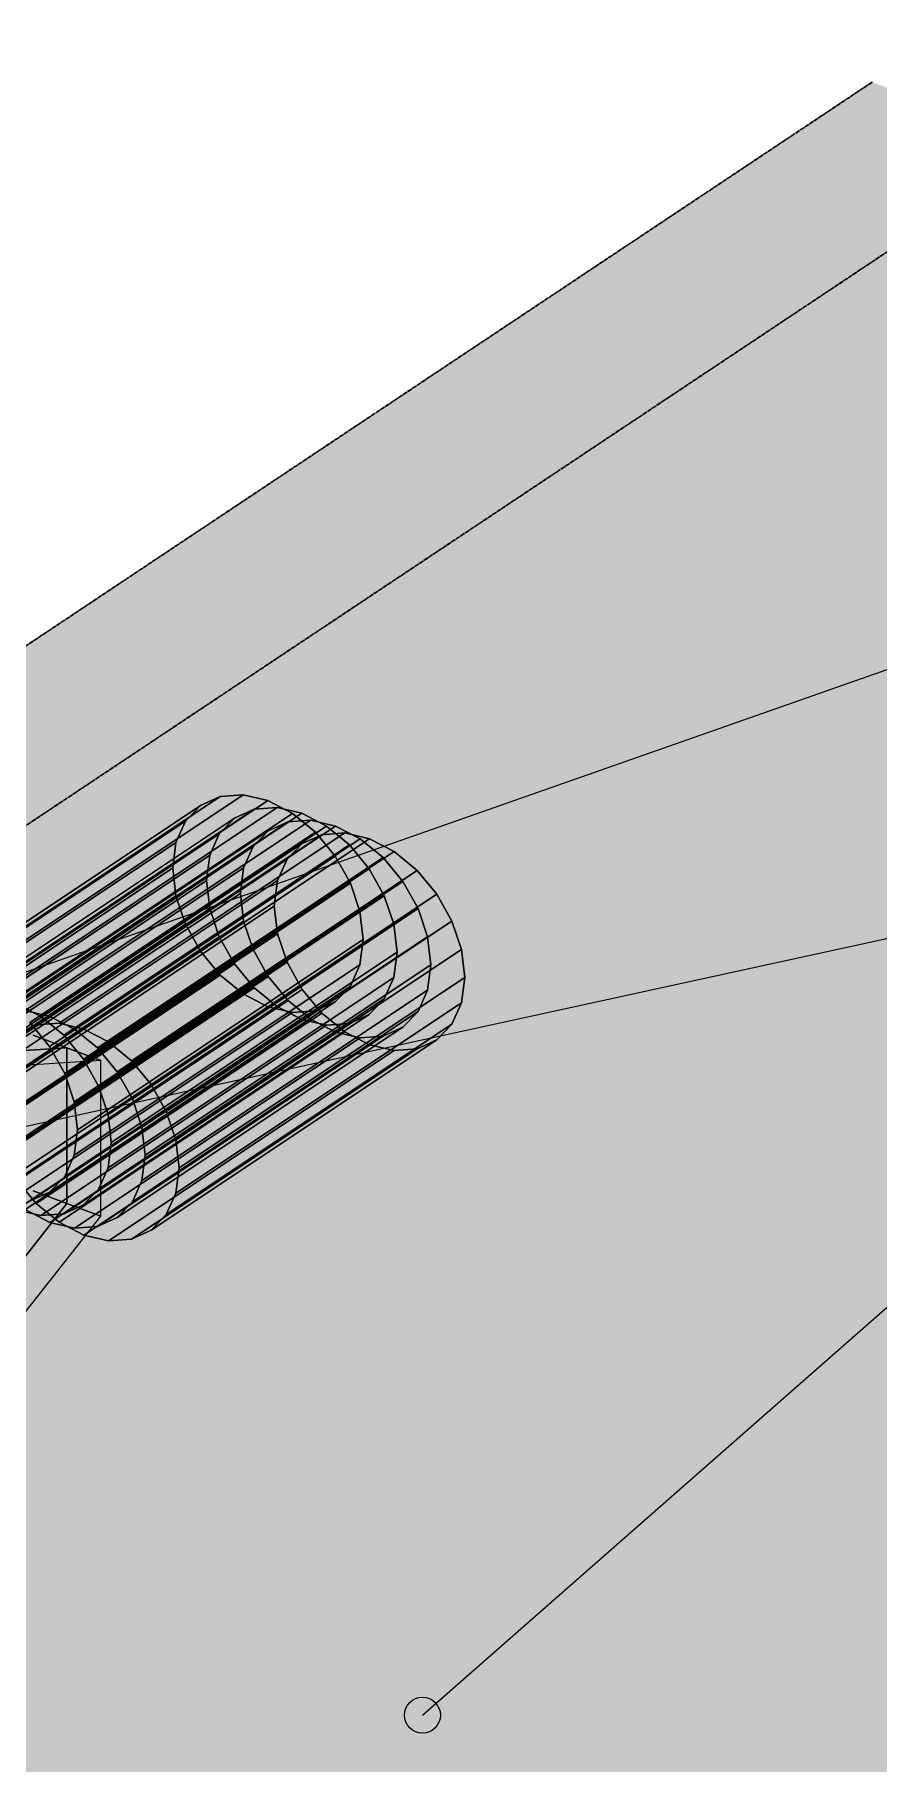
# Model space of a CAD drawing. Header units: millimetres. Extents: x 50 to 612415, y 2 to 4150.
# Drawn here: x 580003.4 to 580237.9, y 1100.8 to 1581.8 of the extents above; entities that cross this region are included whole.
import ezdxf

# ---------------------------------------------------------------- set-up
doc = ezdxf.new("R2010")
doc.units = ezdxf.units.MM
doc.linetypes.add('DASHED', pattern=[1.524, 1.27, -0.254])
for name, color, linetype, lineweight in [('DIM', 7, 'Continuous', 13), ('HATCH', 8, 'Continuous', 9), ('HIDDEN', 8, 'DASHED', 13), ('OUTLINE', 7, 'Continuous', 25)]:
    doc.layers.add(name, color=color, linetype=linetype, lineweight=lineweight)

msp = doc.modelspace()

# ---------------------------------------------------------------- hatches: boundary and pattern name
at = {"layer": 'HATCH', "true_color": 0xeef1ef}
for points in [[(580236.199, 1071.799), (579750.864, 748.243), (579750.864, 1244.975), (580236.199, 1568.531)], [(580236.199, 1568.531), (579750.864, 1244.975), (579986.178, 1156.732), (580471.512, 1480.289)], [(580259.73, 1062.975), (580259.73, 1534.234), (579774.395, 1210.677), (579774.395, 739.418)], [(580471.512, 1454.815), (579986.178, 1131.259), (579774.395, 1210.677), (580259.73, 1534.234)]]:
    msp.add_hatch(color=7, dxfattribs=at).paths.add_polyline_path(points)
at = {"layer": 'HATCH', "true_color": 0xd69946}
for points in [[(579965.899, 1309.988), (579970.106, 1314.346), (580049.524, 1367.291), (580045.317, 1362.934)], [(579975.312, 1306.458), (579979.519, 1310.816), (580058.937, 1363.761), (580054.73, 1359.404)], [(579984.724, 1302.929), (579988.931, 1307.286), (580068.349, 1360.232), (580064.142, 1355.874)], [(579994.137, 1299.399), (579998.344, 1303.756), (580077.762, 1356.702), (580073.555, 1352.344)], [(580011.751, 1264.136), (580007.544, 1259.778), (580086.963, 1312.724), (580091.17, 1317.081)], [(580021.164, 1260.606), (580016.957, 1256.249), (580096.375, 1309.194), (580100.582, 1313.552)], [(580030.576, 1257.076), (580026.369, 1252.719), (580105.788, 1305.664), (580109.995, 1310.022)], [(580039.989, 1253.547), (580035.782, 1249.189), (580115.2, 1302.135), (580119.407, 1306.492)], [(579937.091, 1286.499), (580012.356, 1299.89), (580012.356, 1256.585)], [(580012.356, 1256.585), (580012.356, 1299.89), (579937.091, 1286.499)], [(579937.091, 1286.499), (579977.698, 1297.685), (580012.356, 1299.89)], [(580012.356, 1299.89), (579977.698, 1297.685), (579937.091, 1286.499)], [(580021.769, 1253.056), (580021.769, 1296.36), (579946.503, 1282.969)], [(580021.769, 1296.36), (579987.111, 1294.156), (579946.503, 1282.969)], [(579937.091, 1286.499), (580012.356, 1256.585), (579959.631, 1272.318)], [(579959.631, 1272.318), (580012.356, 1256.585), (579937.091, 1286.499)], [(579969.044, 1268.788), (580021.769, 1253.056), (579946.503, 1282.969)], [(580012.356, 1256.585), (579964.475, 1270.183), (579959.631, 1272.318)], [(579959.631, 1272.318), (579964.475, 1270.183), (580012.356, 1256.585)], [(580012.356, 1256.585), (579968.191, 1265.67), (579964.475, 1270.183)], [(579964.475, 1270.183), (579968.191, 1265.67), (580012.356, 1256.585)], [(580012.356, 1256.585), (579970.527, 1259.087), (579968.191, 1265.67)], [(579968.191, 1265.67), (579970.527, 1259.087), (580012.356, 1256.585)], [(579969.044, 1268.788), (579973.887, 1266.653), (580021.769, 1253.056)], [(579973.887, 1266.653), (579977.603, 1262.14), (580021.769, 1253.056)], [(579977.603, 1262.14), (579979.939, 1255.557), (580021.769, 1253.056)], [(580012.356, 1256.585), (579977.698, 1212.579), (579970.527, 1259.087)], [(579970.527, 1259.087), (579977.698, 1212.579), (580012.356, 1256.585)], [(579979.939, 1255.557), (579987.111, 1209.049), (580021.769, 1253.056)]]:
    msp.add_hatch(color=33, dxfattribs=at).paths.add_polyline_path(points)
at = {"layer": 'HATCH', "true_color": 0xdc9d46}
for points in [[(579970.106, 1314.346), (579975.589, 1316.844), (580055.007, 1369.789), (580049.524, 1367.291)], [(579979.519, 1310.816), (579985.001, 1313.314), (580064.42, 1366.26), (580058.937, 1363.761)], [(579988.931, 1307.286), (579994.414, 1309.784), (580073.832, 1362.73), (580068.349, 1360.232)], [(579998.344, 1303.756), (580003.826, 1306.255), (580083.245, 1359.2), (580077.762, 1356.702)], [(580007.544, 1259.778), (580002.061, 1257.28), (580081.48, 1310.226), (580086.963, 1312.724)], [(580016.957, 1256.249), (580011.474, 1253.75), (580090.892, 1306.696), (580096.375, 1309.194)], [(580026.369, 1252.719), (580020.887, 1250.221), (580100.305, 1303.166), (580105.788, 1305.664)], [(580035.782, 1249.189), (580030.299, 1246.691), (580109.718, 1299.636), (580115.2, 1302.135)]]:
    msp.add_hatch(color=33, dxfattribs=at).paths.add_polyline_path(points)
at = {"layer": 'HATCH', "true_color": 0xe1a146}
for points in [[(579975.589, 1316.844), (579981.973, 1317.312), (580061.392, 1370.258), (580055.007, 1369.789)], [(579985.001, 1313.314), (579991.386, 1313.783), (580070.804, 1366.728), (580064.42, 1366.26)], [(579994.414, 1309.784), (580000.799, 1310.253), (580080.217, 1363.199), (580073.832, 1362.73)], [(580003.826, 1306.255), (580010.211, 1306.723), (580089.629, 1359.669), (580083.245, 1359.2)], [(580002.061, 1257.28), (579995.677, 1256.811), (580075.095, 1309.757), (580081.48, 1310.226)], [(580011.474, 1253.75), (580005.089, 1253.282), (580084.508, 1306.227), (580090.892, 1306.696)], [(580020.887, 1250.221), (580014.502, 1249.752), (580093.92, 1302.698), (580100.305, 1303.166)], [(580030.299, 1246.691), (580023.914, 1246.222), (580103.333, 1299.168), (580109.718, 1299.636)]]:
    msp.add_hatch(color=33, dxfattribs=at).paths.add_polyline_path(points)
at = {"layer": 'HATCH', "true_color": 0xe5a446}
for points in [[(579981.973, 1317.312), (579988.825, 1315.72), (580068.243, 1368.665), (580061.392, 1370.258)], [(579991.386, 1313.783), (579998.238, 1312.19), (580077.656, 1365.135), (580070.804, 1366.728)], [(580000.799, 1310.253), (580007.65, 1308.66), (580087.069, 1361.606), (580080.217, 1363.199)], [(580010.211, 1306.723), (580017.063, 1305.13), (580096.481, 1358.076), (580089.629, 1359.669)], [(579995.677, 1256.811), (579988.825, 1258.404), (580068.243, 1311.35), (580075.095, 1309.757)], [(580005.089, 1253.282), (579998.238, 1254.875), (580077.656, 1307.82), (580084.508, 1306.227)], [(580014.502, 1249.752), (580007.65, 1251.345), (580087.069, 1304.29), (580093.92, 1302.698)], [(580023.914, 1246.222), (580017.063, 1247.815), (580096.481, 1300.761), (580103.333, 1299.168)]]:
    msp.add_hatch(color=33, dxfattribs=at).paths.add_polyline_path(points)
at = {"layer": 'HATCH', "true_color": 0xe7a546}
for points in [[(579988.825, 1315.72), (579995.677, 1312.174), (580075.095, 1365.119), (580068.243, 1368.665)], [(579998.238, 1312.19), (580005.089, 1308.644), (580084.508, 1361.59), (580077.656, 1365.135)], [(580007.65, 1308.66), (580014.502, 1305.114), (580093.92, 1358.06), (580087.069, 1361.606)], [(580017.063, 1305.13), (580023.914, 1301.585), (580103.333, 1354.53), (580096.481, 1358.076)], [(579988.825, 1258.404), (579981.973, 1261.95), (580061.392, 1314.896), (580068.243, 1311.35)], [(579998.238, 1254.875), (579991.386, 1258.42), (580070.804, 1311.366), (580077.656, 1307.82)], [(580007.65, 1251.345), (580000.799, 1254.891), (580080.217, 1307.836), (580087.069, 1304.29)], [(580017.063, 1247.815), (580010.211, 1251.361), (580089.629, 1304.307), (580096.481, 1300.761)]]:
    msp.add_hatch(color=33, dxfattribs=at).paths.add_polyline_path(points)
at = {"layer": 'HATCH', "true_color": 0xd99b46}
for points in [[(580081.48, 1310.226), (580045.317, 1362.934), (580049.524, 1367.291)], [(580081.48, 1310.226), (580049.524, 1367.291), (580055.007, 1369.789)], [(580081.48, 1310.226), (580055.007, 1369.789), (580061.392, 1370.258)], [(580090.892, 1306.696), (580058.937, 1363.761), (580064.42, 1366.26)], [(580081.48, 1310.226), (580061.392, 1370.258), (580068.243, 1368.665)], [(580090.892, 1306.696), (580064.42, 1366.26), (580070.804, 1366.728)], [(580081.48, 1310.226), (580068.243, 1368.665), (580075.095, 1365.119)], [(580090.892, 1306.696), (580070.804, 1366.728), (580077.656, 1365.135)], [(580081.48, 1310.226), (580042.673, 1357.014), (580045.317, 1362.934)], [(580090.892, 1306.696), (580054.73, 1359.404), (580058.937, 1363.761)], [(580100.305, 1303.166), (580068.349, 1360.232), (580073.832, 1362.73)], [(580100.305, 1303.166), (580073.832, 1362.73), (580080.217, 1363.199)], [(580081.48, 1310.226), (580075.095, 1365.119), (580081.48, 1359.862)], [(580090.892, 1306.696), (580077.656, 1365.135), (580084.508, 1361.59)], [(580100.305, 1303.166), (580080.217, 1363.199), (580087.069, 1361.606)], [(580090.892, 1306.696), (580084.508, 1361.59), (580090.892, 1356.332)], [(580100.305, 1303.166), (580087.069, 1361.606), (580093.92, 1358.06)], [(580081.48, 1310.226), (580041.771, 1349.935), (580042.673, 1357.014)], [(580090.892, 1306.696), (580052.085, 1353.484), (580054.73, 1359.404)], [(580100.305, 1303.166), (580064.142, 1355.874), (580068.349, 1360.232)], [(580109.718, 1299.636), (580073.555, 1352.344), (580077.762, 1356.702)], [(580109.718, 1299.636), (580077.762, 1356.702), (580083.245, 1359.2)], [(580081.48, 1310.226), (580081.48, 1359.862), (580086.963, 1353.252)], [(580109.718, 1299.636), (580083.245, 1359.2), (580089.629, 1359.669)], [(580109.718, 1299.636), (580089.629, 1359.669), (580096.481, 1358.076)], [(580090.892, 1306.696), (580090.892, 1356.332), (580096.375, 1349.722)], [(580100.305, 1303.166), (580093.92, 1358.06), (580100.305, 1352.803)], [(580109.718, 1299.636), (580096.481, 1358.076), (580103.333, 1354.53)], [(580090.892, 1306.696), (580051.183, 1346.405), (580052.085, 1353.484)], [(580100.305, 1303.166), (580061.498, 1349.954), (580064.142, 1355.874)], [(580109.718, 1299.636), (580070.91, 1346.425), (580073.555, 1352.344)], [(580081.48, 1310.226), (580086.963, 1353.252), (580091.17, 1345.739)], [(580100.305, 1303.166), (580100.305, 1352.803), (580105.788, 1346.192)], [(580109.718, 1299.636), (580103.333, 1354.53), (580109.718, 1349.273)], [(579963.254, 1289.234), (579962.352, 1296.989), (580041.771, 1349.935), (580042.673, 1342.179)], [(580081.48, 1310.226), (580042.673, 1342.179), (580041.771, 1349.935)], [(580100.305, 1303.166), (580060.596, 1342.875), (580061.498, 1349.954)], [(580090.892, 1306.696), (580096.375, 1349.722), (580100.582, 1342.209)], [(580109.718, 1299.636), (580109.718, 1349.273), (580115.2, 1342.663)], [(579972.667, 1285.704), (579971.765, 1293.459), (580051.183, 1346.405), (580052.085, 1338.65)], [(579982.079, 1282.174), (579981.177, 1289.93), (580060.596, 1342.875), (580061.498, 1335.12)], [(580081.48, 1310.226), (580045.317, 1334.276), (580042.673, 1342.179)], [(580090.892, 1306.696), (580052.085, 1338.65), (580051.183, 1346.405)], [(580100.305, 1303.166), (580061.498, 1335.12), (580060.596, 1342.875)], [(580109.718, 1299.636), (580070.008, 1339.346), (580070.91, 1346.425)], [(580081.48, 1310.226), (580091.17, 1345.739), (580093.814, 1337.836)], [(580090.892, 1306.696), (580100.582, 1342.209), (580103.227, 1334.306)], [(580100.305, 1303.166), (580105.788, 1346.192), (580109.995, 1338.68)], [(580109.718, 1299.636), (580115.2, 1342.663), (580119.407, 1335.15)], [(579991.492, 1278.645), (579990.59, 1286.4), (580070.008, 1339.346), (580070.91, 1331.59)], [(580014.396, 1284.89), (580015.298, 1277.135), (580094.716, 1330.08), (580093.814, 1337.836)], [(580090.892, 1306.696), (580054.73, 1330.746), (580052.085, 1338.65)], [(580109.718, 1299.636), (580070.91, 1331.59), (580070.008, 1339.346)], [(580081.48, 1310.226), (580093.814, 1337.836), (580094.716, 1330.08)], [(580100.305, 1303.166), (580109.995, 1338.68), (580112.639, 1330.776)], [(580023.808, 1281.36), (580024.71, 1273.605), (580104.129, 1326.55), (580103.227, 1334.306)], [(580081.48, 1310.226), (580049.524, 1326.763), (580045.317, 1334.276)], [(580100.305, 1303.166), (580064.142, 1327.217), (580061.498, 1335.12)], [(580090.892, 1306.696), (580103.227, 1334.306), (580104.129, 1326.55)], [(580109.718, 1299.636), (580119.407, 1335.15), (580122.052, 1327.246)], [(580033.221, 1277.831), (580034.123, 1270.075), (580113.541, 1323.021), (580112.639, 1330.776)], [(580090.892, 1306.696), (580058.937, 1323.233), (580054.73, 1330.746)], [(580109.718, 1299.636), (580073.555, 1323.687), (580070.91, 1331.59)], [(580081.48, 1310.226), (580094.716, 1330.08), (580093.814, 1323.001)], [(580100.305, 1303.166), (580112.639, 1330.776), (580113.541, 1323.021)], [(580042.633, 1274.301), (580043.536, 1266.545), (580122.954, 1319.491), (580122.052, 1327.246)], [(580081.48, 1310.226), (580055.007, 1320.153), (580049.524, 1326.763)], [(580090.892, 1306.696), (580064.42, 1316.623), (580058.937, 1323.233)], [(580100.305, 1303.166), (580068.349, 1319.704), (580064.142, 1327.217)], [(580109.718, 1299.636), (580077.762, 1316.174), (580073.555, 1323.687)], [(580081.48, 1310.226), (580093.814, 1323.001), (580091.17, 1317.081)], [(580090.892, 1306.696), (580104.129, 1326.55), (580103.227, 1319.472)], [(580100.305, 1303.166), (580113.541, 1323.021), (580112.639, 1315.942)], [(580109.718, 1299.636), (580122.052, 1327.246), (580122.954, 1319.491)], [(580081.48, 1310.226), (580061.392, 1314.896), (580055.007, 1320.153)], [(580100.305, 1303.166), (580073.832, 1313.093), (580068.349, 1319.704)], [(580090.892, 1306.696), (580103.227, 1319.472), (580100.582, 1313.552)], [(580109.718, 1299.636), (580122.954, 1319.491), (580122.052, 1312.412)], [(579985.001, 1313.314), (579979.519, 1310.816), (580011.474, 1253.75)], [(579991.386, 1313.783), (579985.001, 1313.314), (580011.474, 1253.75)], [(579998.238, 1312.19), (579991.386, 1313.783), (580011.474, 1253.75)], [(580081.48, 1310.226), (580068.243, 1311.35), (580061.392, 1314.896)], [(580090.892, 1306.696), (580070.804, 1311.366), (580064.42, 1316.623)], [(580100.305, 1303.166), (580080.217, 1307.836), (580073.832, 1313.093)], [(580109.718, 1299.636), (580083.245, 1309.564), (580077.762, 1316.174)], [(580081.48, 1310.226), (580091.17, 1317.081), (580086.963, 1312.724)], [(580090.892, 1306.696), (580100.582, 1313.552), (580096.375, 1309.194)], [(580100.305, 1303.166), (580112.639, 1315.942), (580109.995, 1310.022)], [(579979.519, 1310.816), (579975.312, 1306.458), (580011.474, 1253.75)], [(579994.414, 1309.784), (579988.931, 1307.286), (580020.887, 1250.221)], [(580000.799, 1310.253), (579994.414, 1309.784), (580020.887, 1250.221)], [(580005.089, 1308.644), (579998.238, 1312.19), (580011.474, 1253.75)], [(580007.65, 1308.66), (580000.799, 1310.253), (580020.887, 1250.221)], [(580011.474, 1303.387), (580005.089, 1308.644), (580011.474, 1253.75)], [(580014.502, 1305.114), (580007.65, 1308.66), (580020.887, 1250.221)], [(580081.48, 1310.226), (580075.095, 1309.757), (580068.243, 1311.35)], [(580090.892, 1306.696), (580077.656, 1307.82), (580070.804, 1311.366)], [(580109.718, 1299.636), (580089.629, 1304.307), (580083.245, 1309.564)], [(580100.305, 1303.166), (580109.995, 1310.022), (580105.788, 1305.664)], [(580109.718, 1299.636), (580122.052, 1312.412), (580119.407, 1306.492)], [(579975.312, 1306.458), (579972.667, 1300.538), (580011.474, 1253.75)], [(579988.931, 1307.286), (579984.724, 1302.929), (580020.887, 1250.221)], [(579998.344, 1303.756), (579994.137, 1299.399), (580030.299, 1246.691)], [(580003.826, 1306.255), (579998.344, 1303.756), (580030.299, 1246.691)], [(580007.544, 1300.306), (580002.061, 1306.917), (580002.061, 1257.28)], [(580012.356, 1256.585), (580012.356, 1299.89), (580002.944, 1303.42), (580002.944, 1260.115)], [(580010.211, 1306.723), (580003.826, 1306.255), (580030.299, 1246.691)], [(580017.063, 1305.13), (580010.211, 1306.723), (580030.299, 1246.691)], [(580016.957, 1296.777), (580011.474, 1303.387), (580011.474, 1253.75)], [(580020.887, 1299.857), (580014.502, 1305.114), (580020.887, 1250.221)], [(580023.914, 1301.585), (580017.063, 1305.13), (580030.299, 1246.691)], [(580090.892, 1306.696), (580084.508, 1306.227), (580077.656, 1307.82)], [(580100.305, 1303.166), (580087.069, 1304.29), (580080.217, 1307.836)], [(580100.305, 1303.166), (580093.92, 1302.698), (580087.069, 1304.29)], [(580109.718, 1299.636), (580096.481, 1300.761), (580089.629, 1304.307)], [(580109.718, 1299.636), (580119.407, 1306.492), (580115.2, 1302.135)], [(579972.667, 1300.538), (579971.765, 1293.459), (580011.474, 1253.75)], [(579984.724, 1302.929), (579982.079, 1297.009), (580020.887, 1250.221)], [(579994.137, 1299.399), (579991.492, 1293.479), (580030.299, 1246.691)], [(580011.751, 1292.793), (580007.544, 1300.306), (580002.061, 1257.28)], [(580021.769, 1253.056), (580021.769, 1296.36), (580012.356, 1299.89), (580012.356, 1256.585)], [(580026.369, 1293.247), (580020.887, 1299.857), (580020.887, 1250.221)], [(580030.299, 1296.327), (580023.914, 1301.585), (580030.299, 1246.691)], [(580109.718, 1299.636), (580103.333, 1299.168), (580096.481, 1300.761)], [(579982.079, 1297.009), (579981.177, 1289.93), (580020.887, 1250.221)], [(580021.164, 1289.264), (580016.957, 1296.777), (580011.474, 1253.75)], [(580035.782, 1289.717), (580030.299, 1296.327), (580030.299, 1246.691)], [(579971.765, 1293.459), (579972.667, 1285.704), (580011.474, 1253.75)], [(579981.177, 1289.93), (579982.079, 1282.174), (580020.887, 1250.221)], [(579991.492, 1293.479), (579990.59, 1286.4), (580030.299, 1246.691)], [(580014.396, 1284.89), (580011.751, 1292.793), (580002.061, 1257.28)], [(580023.808, 1281.36), (580021.164, 1289.264), (580011.474, 1253.75)], [(580030.576, 1285.734), (580026.369, 1293.247), (580020.887, 1250.221)], [(580039.989, 1282.204), (580035.782, 1289.717), (580030.299, 1246.691)], [(579972.667, 1285.704), (579975.312, 1277.801), (580011.474, 1253.75)], [(579990.59, 1286.4), (579991.492, 1278.645), (580030.299, 1246.691)], [(580015.298, 1277.135), (580014.396, 1284.89), (580002.061, 1257.28)], [(580033.221, 1277.831), (580030.576, 1285.734), (580020.887, 1250.221)], [(579982.079, 1282.174), (579984.724, 1274.271), (580020.887, 1250.221)], [(580024.71, 1273.605), (580023.808, 1281.36), (580011.474, 1253.75)], [(580042.633, 1274.301), (580039.989, 1282.204), (580030.299, 1246.691)], [(579975.312, 1277.801), (579979.519, 1270.288), (580011.474, 1253.75)], [(579991.492, 1278.645), (579994.137, 1270.741), (580030.299, 1246.691)], [(580014.396, 1270.056), (580015.298, 1277.135), (580002.061, 1257.28)], [(580034.123, 1270.075), (580033.221, 1277.831), (580020.887, 1250.221)], [(579979.519, 1270.288), (579985.001, 1263.678), (580011.474, 1253.75)], [(579984.724, 1274.271), (579988.931, 1266.758), (580020.887, 1250.221)], [(579994.137, 1270.741), (579998.344, 1263.228), (580030.299, 1246.691)], [(580011.751, 1264.136), (580014.396, 1270.056), (580002.061, 1257.28)], [(580023.808, 1266.526), (580024.71, 1273.605), (580011.474, 1253.75)], [(580033.221, 1262.996), (580034.123, 1270.075), (580020.887, 1250.221)], [(580043.536, 1266.545), (580042.633, 1274.301), (580030.299, 1246.691)], [(579988.931, 1266.758), (579994.414, 1260.148), (580020.887, 1250.221)], [(580021.164, 1260.606), (580023.808, 1266.526), (580011.474, 1253.75)], [(580042.633, 1259.467), (580043.536, 1266.545), (580030.299, 1246.691)], [(579985.001, 1263.678), (579991.386, 1258.42), (580011.474, 1253.75)], [(579994.414, 1260.148), (580000.799, 1254.891), (580020.887, 1250.221)], [(579998.344, 1263.228), (580003.826, 1256.618), (580030.299, 1246.691)], [(580007.544, 1259.778), (580011.751, 1264.136), (580002.061, 1257.28)], [(580016.957, 1256.249), (580021.164, 1260.606), (580011.474, 1253.75)], [(580030.576, 1257.076), (580033.221, 1262.996), (580020.887, 1250.221)], [(579991.386, 1258.42), (579998.238, 1254.875), (580011.474, 1253.75)], [(580003.826, 1256.618), (580010.211, 1251.361), (580030.299, 1246.691)], [(580026.369, 1252.719), (580030.576, 1257.076), (580020.887, 1250.221)], [(580039.989, 1253.547), (580042.633, 1259.467), (580030.299, 1246.691)], [(579998.238, 1254.875), (580005.089, 1253.282), (580011.474, 1253.75)], [(580000.799, 1254.891), (580007.65, 1251.345), (580020.887, 1250.221)], [(580007.65, 1251.345), (580014.502, 1249.752), (580020.887, 1250.221)], [(580010.211, 1251.361), (580017.063, 1247.815), (580030.299, 1246.691)], [(580035.782, 1249.189), (580039.989, 1253.547), (580030.299, 1246.691)], [(580017.063, 1247.815), (580023.914, 1246.222), (580030.299, 1246.691)]]:
    msp.add_hatch(color=33, dxfattribs=at).paths.add_polyline_path(points)
at = {"layer": 'HATCH', "true_color": 0xcf9446}
for points in [[(579963.254, 1304.068), (579965.899, 1309.988), (580045.317, 1362.934), (580042.673, 1357.014)], [(579972.667, 1300.538), (579975.312, 1306.458), (580054.73, 1359.404), (580052.085, 1353.484)], [(579982.079, 1297.009), (579984.724, 1302.929), (580064.142, 1355.874), (580061.498, 1349.954)], [(579991.492, 1293.479), (579994.137, 1299.399), (580073.555, 1352.344), (580070.91, 1346.425)], [(580014.396, 1270.056), (580011.751, 1264.136), (580091.17, 1317.081), (580093.814, 1323.001)], [(580023.808, 1266.526), (580021.164, 1260.606), (580100.582, 1313.552), (580103.227, 1319.472)], [(580033.221, 1262.996), (580030.576, 1257.076), (580109.995, 1310.022), (580112.639, 1315.942)], [(580042.633, 1259.467), (580039.989, 1253.547), (580119.407, 1306.492), (580122.052, 1312.412)]]:
    msp.add_hatch(color=33, dxfattribs=at).paths.add_polyline_path(points)
at = {"layer": 'HATCH', "true_color": 0xe8a646}
for points in [[(579995.677, 1312.174), (580002.061, 1306.917), (580081.48, 1359.862), (580075.095, 1365.119)], [(580005.089, 1308.644), (580011.474, 1303.387), (580090.892, 1356.332), (580084.508, 1361.59)], [(580014.502, 1305.114), (580020.887, 1299.857), (580100.305, 1352.803), (580093.92, 1358.06)], [(580023.914, 1301.585), (580030.299, 1296.327), (580109.718, 1349.273), (580103.333, 1354.53)], [(579981.973, 1261.95), (579975.589, 1267.207), (580055.007, 1320.153), (580061.392, 1314.896)], [(579991.386, 1258.42), (579985.001, 1263.678), (580064.42, 1316.623), (580070.804, 1311.366)], [(580000.799, 1254.891), (579994.414, 1260.148), (580073.832, 1313.093), (580080.217, 1307.836)], [(580010.211, 1251.361), (580003.826, 1256.618), (580083.245, 1309.564), (580089.629, 1304.307)]]:
    msp.add_hatch(color=43, dxfattribs=at).paths.add_polyline_path(points)
at = {"layer": 'HATCH', "true_color": 0xd39646}
for points in [[(579962.352, 1296.989), (579963.254, 1304.068), (580042.673, 1357.014), (580041.771, 1349.935)], [(579971.765, 1293.459), (579972.667, 1300.538), (580052.085, 1353.484), (580051.183, 1346.405)], [(579981.177, 1289.93), (579982.079, 1297.009), (580061.498, 1349.954), (580060.596, 1342.875)], [(579990.59, 1286.4), (579991.492, 1293.479), (580070.91, 1346.425), (580070.008, 1339.346)], [(580015.298, 1277.135), (580014.396, 1270.056), (580093.814, 1323.001), (580094.716, 1330.08)], [(580024.71, 1273.605), (580023.808, 1266.526), (580103.227, 1319.472), (580104.129, 1326.55)], [(580034.123, 1270.075), (580033.221, 1262.996), (580112.639, 1315.942), (580113.541, 1323.021)], [(580043.536, 1266.545), (580042.633, 1259.467), (580122.052, 1312.412), (580122.954, 1319.491)]]:
    msp.add_hatch(color=33, dxfattribs=at).paths.add_polyline_path(points)
at = {"layer": 'HATCH', "true_color": 0xe6a546}
for points in [[(580002.061, 1306.917), (580007.544, 1300.306), (580086.963, 1353.252), (580081.48, 1359.862)], [(580011.474, 1303.387), (580016.957, 1296.777), (580096.375, 1349.722), (580090.892, 1356.332)], [(580020.887, 1299.857), (580026.369, 1293.247), (580105.788, 1346.192), (580100.305, 1352.803)], [(580030.299, 1296.327), (580035.782, 1289.717), (580115.2, 1342.663), (580109.718, 1349.273)], [(579975.589, 1267.207), (579970.106, 1273.818), (580049.524, 1326.763), (580055.007, 1320.153)], [(579985.001, 1263.678), (579979.519, 1270.288), (580058.937, 1323.233), (580064.42, 1316.623)], [(579994.414, 1260.148), (579988.931, 1266.758), (580068.349, 1319.704), (580073.832, 1313.093)], [(580003.826, 1256.618), (579998.344, 1263.228), (580077.762, 1316.174), (580083.245, 1309.564)]]:
    msp.add_hatch(color=33, dxfattribs=at).paths.add_polyline_path(points)
at = {"layer": 'HATCH', "true_color": 0xe3a246}
for points in [[(580007.544, 1300.306), (580011.751, 1292.793), (580091.17, 1345.739), (580086.963, 1353.252)], [(580016.957, 1296.777), (580021.164, 1289.264), (580100.582, 1342.209), (580096.375, 1349.722)], [(580026.369, 1293.247), (580030.576, 1285.734), (580109.995, 1338.68), (580105.788, 1346.192)], [(580035.782, 1289.717), (580039.989, 1282.204), (580119.407, 1335.15), (580115.2, 1342.663)], [(579970.106, 1273.818), (579965.899, 1281.33), (580045.317, 1334.276), (580049.524, 1326.763)], [(579979.519, 1270.288), (579975.312, 1277.801), (580054.73, 1330.746), (580058.937, 1323.233)], [(579988.931, 1266.758), (579984.724, 1274.271), (580064.142, 1327.217), (580068.349, 1319.704)], [(579998.344, 1263.228), (579994.137, 1270.741), (580073.555, 1323.687), (580077.762, 1316.174)]]:
    msp.add_hatch(color=33, dxfattribs=at).paths.add_polyline_path(points)
at = {"layer": 'HATCH', "true_color": 0xdf9f46}
for points in [[(579965.899, 1281.33), (579963.254, 1289.234), (580042.673, 1342.179), (580045.317, 1334.276)], [(580011.751, 1292.793), (580014.396, 1284.89), (580093.814, 1337.836), (580091.17, 1345.739)], [(580021.164, 1289.264), (580023.808, 1281.36), (580103.227, 1334.306), (580100.582, 1342.209)], [(579975.312, 1277.801), (579972.667, 1285.704), (580052.085, 1338.65), (580054.73, 1330.746)], [(580030.576, 1285.734), (580033.221, 1277.831), (580112.639, 1330.776), (580109.995, 1338.68)], [(579984.724, 1274.271), (579982.079, 1282.174), (580061.498, 1335.12), (580064.142, 1327.217)], [(580039.989, 1282.204), (580042.633, 1274.301), (580122.052, 1327.246), (580119.407, 1335.15)], [(579994.137, 1270.741), (579991.492, 1278.645), (580070.91, 1331.59), (580073.555, 1323.687)]]:
    msp.add_hatch(color=33, dxfattribs=at).paths.add_polyline_path(points)
at = {"layer": 'HATCH', "true_color": 0xe0a046}
for points in [[(580012.356, 1299.89), (579977.698, 1297.685), (579968.286, 1301.215), (580002.944, 1303.42)], [(580021.769, 1296.36), (579987.111, 1294.156), (579977.698, 1297.685), (580012.356, 1299.89)]]:
    msp.add_hatch(color=33, dxfattribs=at).paths.add_polyline_path(points)
at = {"layer": 'HATCH', "true_color": 0xe9a646}
for points in [[(579977.698, 1212.579), (580012.356, 1256.585), (580002.944, 1260.115), (579968.286, 1216.109)], [(579987.111, 1209.049), (580021.769, 1253.056), (580012.356, 1256.585), (579977.698, 1212.579)]]:
    msp.add_hatch(color=43, dxfattribs=at).paths.add_polyline_path(points)

# ---------------------------------------------------------------- linework, layer by layer
at = {"layer": 'DIM'}
for points in [[(580111.188, 1114.266), (580880, 1790), (580930, 1790)], [(579855.579, 1269.928), (580880, 1630), (580930, 1630)], [(579984.781, 1274.561), (580880, 1470), (580930, 1470)]]:
    msp.add_lwpolyline(points, dxfattribs=at)
msp.add_circle((580111.188, 1114.266), 5, dxfattribs=at)
at = {"layer": 'HIDDEN', "color": 253, "true_color": 0xaab5af}
for p, q in [((579750.864, 1244.975), (580236.199, 1568.531)), ((580236.199, 1568.531), (579750.864, 1244.975)), ((580259.73, 1534.234), (579774.395, 1210.677)), ((579774.395, 1210.677), (580259.73, 1534.234))]:
    msp.add_line(p, q, dxfattribs=at)
at = {"layer": 'OUTLINE', "color": 139, "true_color": 0x42544a}
for p, q in [((579970.106, 1314.346), (580049.524, 1367.291)), ((580049.524, 1367.291), (579970.106, 1314.346)), ((579975.589, 1316.844), (580055.007, 1369.789)), ((580055.007, 1369.789), (579975.589, 1316.844)), ((579981.973, 1317.312), (580061.392, 1370.258)), ((580061.392, 1370.258), (579981.973, 1317.312)), ((579985.001, 1313.314), (580064.42, 1366.26)), ((580064.42, 1366.26), (579985.001, 1313.314)), ((579988.825, 1315.72), (580068.243, 1368.665)), ((580068.243, 1368.665), (579988.825, 1315.72)), ((579991.386, 1313.783), (580070.804, 1366.728)), ((580070.804, 1366.728), (579991.386, 1313.783)), ((580045.317, 1362.934), (580049.524, 1367.291)), ((580049.524, 1367.291), (580045.317, 1362.934)), ((580049.524, 1367.291), (580055.007, 1369.789)), ((580055.007, 1369.789), (580049.524, 1367.291)), ((580055.007, 1369.789), (580061.392, 1370.258)), ((580061.392, 1370.258), (580055.007, 1369.789)), ((580058.937, 1363.761), (580064.42, 1366.26)), ((580064.42, 1366.26), (580058.937, 1363.761)), ((580061.392, 1370.258), (580068.243, 1368.665)), ((580068.243, 1368.665), (580061.392, 1370.258)), ((580064.42, 1366.26), (580070.804, 1366.728)), ((580070.804, 1366.728), (580064.42, 1366.26)), ((580068.243, 1368.665), (580075.095, 1365.119)), ((580075.095, 1365.119), (580068.243, 1368.665)), ((580070.804, 1366.728), (580077.656, 1365.135)), ((580077.656, 1365.135), (580070.804, 1366.728)), ((579965.899, 1309.988), (580045.317, 1362.934)), ((580045.317, 1362.934), (579965.899, 1309.988)), ((579979.519, 1310.816), (580058.937, 1363.761)), ((580058.937, 1363.761), (579979.519, 1310.816)), ((579994.414, 1309.784), (580073.832, 1362.73)), ((580073.832, 1362.73), (579994.414, 1309.784)), ((579995.677, 1312.174), (580075.095, 1365.119)), ((580075.095, 1365.119), (579995.677, 1312.174)), ((579998.238, 1312.19), (580077.656, 1365.135)), ((580077.656, 1365.135), (579998.238, 1312.19)), ((580000.799, 1310.253), (580080.217, 1363.199)), ((580080.217, 1363.199), (580000.799, 1310.253)), ((580005.089, 1308.644), (580084.508, 1361.59)), ((580084.508, 1361.59), (580005.089, 1308.644)), ((580007.65, 1308.66), (580087.069, 1361.606)), ((580087.069, 1361.606), (580007.65, 1308.66)), ((580042.673, 1357.014), (580045.317, 1362.934)), ((580045.317, 1362.934), (580042.673, 1357.014)), ((580054.73, 1359.404), (580058.937, 1363.761)), ((580058.937, 1363.761), (580054.73, 1359.404)), ((580068.349, 1360.232), (580073.832, 1362.73)), ((580073.832, 1362.73), (580068.349, 1360.232)), ((580073.832, 1362.73), (580080.217, 1363.199)), ((580080.217, 1363.199), (580073.832, 1362.73)), ((580075.095, 1365.119), (580081.48, 1359.862)), ((580081.48, 1359.862), (580075.095, 1365.119)), ((580077.656, 1365.135), (580084.508, 1361.59)), ((580084.508, 1361.59), (580077.656, 1365.135)), ((580080.217, 1363.199), (580087.069, 1361.606)), ((580087.069, 1361.606), (580080.217, 1363.199)), ((580084.508, 1361.59), (580090.892, 1356.332)), ((580090.892, 1356.332), (580084.508, 1361.59)), ((580087.069, 1361.606), (580093.92, 1358.06)), ((580093.92, 1358.06), (580087.069, 1361.606)), ((579963.254, 1304.068), (580042.673, 1357.014)), ((580042.673, 1357.014), (579963.254, 1304.068)), ((579975.312, 1306.458), (580054.73, 1359.404)), ((580054.73, 1359.404), (579975.312, 1306.458)), ((579988.931, 1307.286), (580068.349, 1360.232)), ((580068.349, 1360.232), (579988.931, 1307.286)), ((579998.344, 1303.756), (580077.762, 1356.702)), ((580077.762, 1356.702), (579998.344, 1303.756)), ((580002.061, 1306.917), (580081.48, 1359.862)), ((580081.48, 1359.862), (580002.061, 1306.917)), ((580003.826, 1306.255), (580083.245, 1359.2)), ((580083.245, 1359.2), (580003.826, 1306.255)), ((580010.211, 1306.723), (580089.629, 1359.669)), ((580089.629, 1359.669), (580010.211, 1306.723)), ((580011.474, 1303.387), (580090.892, 1356.332)), ((580090.892, 1356.332), (580011.474, 1303.387)), ((580014.502, 1305.114), (580093.92, 1358.06)), ((580093.92, 1358.06), (580014.502, 1305.114)), ((580017.063, 1305.13), (580096.481, 1358.076)), ((580096.481, 1358.076), (580017.063, 1305.13)), ((580041.771, 1349.935), (580042.673, 1357.014)), ((580042.673, 1357.014), (580041.771, 1349.935)), ((580052.085, 1353.484), (580054.73, 1359.404)), ((580054.73, 1359.404), (580052.085, 1353.484)), ((580064.142, 1355.874), (580068.349, 1360.232)), ((580068.349, 1360.232), (580064.142, 1355.874)), ((580073.555, 1352.344), (580077.762, 1356.702)), ((580077.762, 1356.702), (580073.555, 1352.344)), ((580077.762, 1356.702), (580083.245, 1359.2)), ((580083.245, 1359.2), (580077.762, 1356.702)), ((580081.48, 1359.862), (580086.963, 1353.252)), ((580086.963, 1353.252), (580081.48, 1359.862)), ((580083.245, 1359.2), (580089.629, 1359.669)), ((580089.629, 1359.669), (580083.245, 1359.2)), ((580089.629, 1359.669), (580096.481, 1358.076)), ((580096.481, 1358.076), (580089.629, 1359.669)), ((580090.892, 1356.332), (580096.375, 1349.722)), ((580096.375, 1349.722), (580090.892, 1356.332)), ((580093.92, 1358.06), (580100.305, 1352.803)), ((580100.305, 1352.803), (580093.92, 1358.06)), ((580096.481, 1358.076), (580103.333, 1354.53)), ((580103.333, 1354.53), (580096.481, 1358.076)), ((579972.667, 1300.538), (580052.085, 1353.484)), ((580052.085, 1353.484), (579972.667, 1300.538)), ((579984.724, 1302.929), (580064.142, 1355.874)), ((580064.142, 1355.874), (579984.724, 1302.929)), ((579994.137, 1299.399), (580073.555, 1352.344)), ((580073.555, 1352.344), (579994.137, 1299.399)), ((580007.544, 1300.306), (580086.963, 1353.252)), ((580086.963, 1353.252), (580007.544, 1300.306)), ((580020.887, 1299.857), (580100.305, 1352.803)), ((580100.305, 1352.803), (580020.887, 1299.857)), ((580023.914, 1301.585), (580103.333, 1354.53)), ((580103.333, 1354.53), (580023.914, 1301.585)), ((580051.183, 1346.405), (580052.085, 1353.484)), ((580052.085, 1353.484), (580051.183, 1346.405)), ((580061.498, 1349.954), (580064.142, 1355.874)), ((580064.142, 1355.874), (580061.498, 1349.954)), ((580070.91, 1346.425), (580073.555, 1352.344)), ((580073.555, 1352.344), (580070.91, 1346.425)), ((580086.963, 1353.252), (580091.17, 1345.739)), ((580091.17, 1345.739), (580086.963, 1353.252)), ((580100.305, 1352.803), (580105.788, 1346.192)), ((580105.788, 1346.192), (580100.305, 1352.803)), ((580103.333, 1354.53), (580109.718, 1349.273)), ((580109.718, 1349.273), (580103.333, 1354.53)), ((579962.352, 1296.989), (580041.771, 1349.935)), ((580041.771, 1349.935), (579962.352, 1296.989)), ((579982.079, 1297.009), (580061.498, 1349.954)), ((580061.498, 1349.954), (579982.079, 1297.009)), ((580016.957, 1296.777), (580096.375, 1349.722)), ((580096.375, 1349.722), (580016.957, 1296.777)), ((580030.299, 1296.327), (580109.718, 1349.273)), ((580109.718, 1349.273), (580030.299, 1296.327)), ((580042.673, 1342.179), (580041.771, 1349.935)), ((580041.771, 1349.935), (580042.673, 1342.179)), ((580060.596, 1342.875), (580061.498, 1349.954)), ((580061.498, 1349.954), (580060.596, 1342.875)), ((580096.375, 1349.722), (580100.582, 1342.209)), ((580100.582, 1342.209), (580096.375, 1349.722)), ((580109.718, 1349.273), (580115.2, 1342.663)), ((580115.2, 1342.663), (580109.718, 1349.273)), ((579963.254, 1289.234), (580042.673, 1342.179)), ((580042.673, 1342.179), (579963.254, 1289.234)), ((579971.765, 1293.459), (580051.183, 1346.405)), ((580051.183, 1346.405), (579971.765, 1293.459)), ((579981.177, 1289.93), (580060.596, 1342.875)), ((580060.596, 1342.875), (579981.177, 1289.93)), ((579991.492, 1293.479), (580070.91, 1346.425)), ((580070.91, 1346.425), (579991.492, 1293.479)), ((580091.17, 1345.739), (580011.751, 1292.793)), ((580011.751, 1292.793), (580091.17, 1345.739)), ((580100.582, 1342.209), (580021.164, 1289.264)), ((580021.164, 1289.264), (580100.582, 1342.209)), ((580026.369, 1293.247), (580105.788, 1346.192)), ((580105.788, 1346.192), (580026.369, 1293.247)), ((580035.782, 1289.717), (580115.2, 1342.663)), ((580115.2, 1342.663), (580035.782, 1289.717)), ((580045.317, 1334.276), (580042.673, 1342.179)), ((580042.673, 1342.179), (580045.317, 1334.276)), ((580052.085, 1338.65), (580051.183, 1346.405)), ((580051.183, 1346.405), (580052.085, 1338.65)), ((580061.498, 1335.12), (580060.596, 1342.875)), ((580060.596, 1342.875), (580061.498, 1335.12)), ((580070.008, 1339.346), (580070.91, 1346.425)), ((580070.91, 1346.425), (580070.008, 1339.346)), ((580091.17, 1345.739), (580093.814, 1337.836)), ((580093.814, 1337.836), (580091.17, 1345.739)), ((580100.582, 1342.209), (580103.227, 1334.306)), ((580103.227, 1334.306), (580100.582, 1342.209)), ((580105.788, 1346.192), (580109.995, 1338.68)), ((580109.995, 1338.68), (580105.788, 1346.192)), ((580115.2, 1342.663), (580119.407, 1335.15)), ((580119.407, 1335.15), (580115.2, 1342.663)), ((579972.667, 1285.704), (580052.085, 1338.65)), ((580052.085, 1338.65), (579972.667, 1285.704)), ((579990.59, 1286.4), (580070.008, 1339.346)), ((580070.008, 1339.346), (579990.59, 1286.4)), ((580093.814, 1337.836), (580014.396, 1284.89)), ((580014.396, 1284.89), (580093.814, 1337.836)), ((580109.995, 1338.68), (580030.576, 1285.734)), ((580030.576, 1285.734), (580109.995, 1338.68)), ((580054.73, 1330.746), (580052.085, 1338.65)), ((580052.085, 1338.65), (580054.73, 1330.746)), ((580070.91, 1331.59), (580070.008, 1339.346)), ((580070.008, 1339.346), (580070.91, 1331.59)), ((580093.814, 1337.836), (580094.716, 1330.08)), ((580094.716, 1330.08), (580093.814, 1337.836)), ((580109.995, 1338.68), (580112.639, 1330.776)), ((580112.639, 1330.776), (580109.995, 1338.68)), ((579965.899, 1281.33), (580045.317, 1334.276)), ((580045.317, 1334.276), (579965.899, 1281.33)), ((579982.079, 1282.174), (580061.498, 1335.12)), ((580061.498, 1335.12), (579982.079, 1282.174)), ((580103.227, 1334.306), (580023.808, 1281.36)), ((580023.808, 1281.36), (580103.227, 1334.306)), ((580119.407, 1335.15), (580039.989, 1282.204)), ((580039.989, 1282.204), (580119.407, 1335.15)), ((580049.524, 1326.763), (580045.317, 1334.276)), ((580045.317, 1334.276), (580049.524, 1326.763)), ((580064.142, 1327.217), (580061.498, 1335.12)), ((580061.498, 1335.12), (580064.142, 1327.217)), ((580103.227, 1334.306), (580104.129, 1326.55)), ((580104.129, 1326.55), (580103.227, 1334.306)), ((580119.407, 1335.15), (580122.052, 1327.246)), ((580122.052, 1327.246), (580119.407, 1335.15)), ((579975.312, 1277.801), (580054.73, 1330.746)), ((580054.73, 1330.746), (579975.312, 1277.801)), ((579991.492, 1278.645), (580070.91, 1331.59)), ((580070.91, 1331.59), (579991.492, 1278.645)), ((580094.716, 1330.08), (580015.298, 1277.135)), ((580015.298, 1277.135), (580094.716, 1330.08)), ((580112.639, 1330.776), (580033.221, 1277.831)), ((580033.221, 1277.831), (580112.639, 1330.776)), ((580058.937, 1323.233), (580054.73, 1330.746)), ((580054.73, 1330.746), (580058.937, 1323.233)), ((580073.555, 1323.687), (580070.91, 1331.59)), ((580070.91, 1331.59), (580073.555, 1323.687)), ((580094.716, 1330.08), (580093.814, 1323.001)), ((580093.814, 1323.001), (580094.716, 1330.08)), ((580112.639, 1330.776), (580113.541, 1323.021)), ((580113.541, 1323.021), (580112.639, 1330.776)), ((580049.524, 1326.763), (579970.106, 1273.818)), ((579970.106, 1273.818), (580049.524, 1326.763)), ((580058.937, 1323.233), (579979.519, 1270.288)), ((579979.519, 1270.288), (580058.937, 1323.233)), ((579984.724, 1274.271), (580064.142, 1327.217)), ((580064.142, 1327.217), (579984.724, 1274.271)), ((579994.137, 1270.741), (580073.555, 1323.687)), ((580073.555, 1323.687), (579994.137, 1270.741)), ((580093.814, 1323.001), (580014.396, 1270.056)), ((580014.396, 1270.056), (580093.814, 1323.001)), ((580104.129, 1326.55), (580024.71, 1273.605)), ((580024.71, 1273.605), (580104.129, 1326.55)), ((580113.541, 1323.021), (580034.123, 1270.075)), ((580034.123, 1270.075), (580113.541, 1323.021)), ((580122.052, 1327.246), (580042.633, 1274.301)), ((580042.633, 1274.301), (580122.052, 1327.246)), ((580055.007, 1320.153), (580049.524, 1326.763)), ((580049.524, 1326.763), (580055.007, 1320.153)), ((580064.42, 1316.623), (580058.937, 1323.233)), ((580058.937, 1323.233), (580064.42, 1316.623)), ((580068.349, 1319.704), (580064.142, 1327.217)), ((580064.142, 1327.217), (580068.349, 1319.704)), ((580077.762, 1316.174), (580073.555, 1323.687)), ((580073.555, 1323.687), (580077.762, 1316.174)), ((580093.814, 1323.001), (580091.17, 1317.081)), ((580091.17, 1317.081), (580093.814, 1323.001)), ((580104.129, 1326.55), (580103.227, 1319.472)), ((580103.227, 1319.472), (580104.129, 1326.55)), ((580113.541, 1323.021), (580112.639, 1315.942)), ((580112.639, 1315.942), (580113.541, 1323.021)), ((580122.052, 1327.246), (580122.954, 1319.491)), ((580122.954, 1319.491), (580122.052, 1327.246)), ((580055.007, 1320.153), (579975.589, 1267.207)), ((579975.589, 1267.207), (580055.007, 1320.153)), ((580068.349, 1319.704), (579988.931, 1266.758)), ((579988.931, 1266.758), (580068.349, 1319.704)), ((580103.227, 1319.472), (580023.808, 1266.526)), ((580023.808, 1266.526), (580103.227, 1319.472)), ((580122.954, 1319.491), (580043.536, 1266.545)), ((580043.536, 1266.545), (580122.954, 1319.491)), ((580061.392, 1314.896), (580055.007, 1320.153)), ((580055.007, 1320.153), (580061.392, 1314.896)), ((580073.832, 1313.093), (580068.349, 1319.704)), ((580068.349, 1319.704), (580073.832, 1313.093)), ((580103.227, 1319.472), (580100.582, 1313.552)), ((580100.582, 1313.552), (580103.227, 1319.472)), ((580122.954, 1319.491), (580122.052, 1312.412)), ((580122.052, 1312.412), (580122.954, 1319.491)), ((580061.392, 1314.896), (579981.973, 1261.95)), ((579981.973, 1261.95), (580061.392, 1314.896)), ((580064.42, 1316.623), (579985.001, 1263.678)), ((579985.001, 1263.678), (580064.42, 1316.623)), ((580073.832, 1313.093), (579994.414, 1260.148)), ((579994.414, 1260.148), (580073.832, 1313.093)), ((580077.762, 1316.174), (579998.344, 1263.228)), ((579998.344, 1263.228), (580077.762, 1316.174)), ((580091.17, 1317.081), (580011.751, 1264.136)), ((580011.751, 1264.136), (580091.17, 1317.081)), ((580100.582, 1313.552), (580021.164, 1260.606)), ((580021.164, 1260.606), (580100.582, 1313.552)), ((580112.639, 1315.942), (580033.221, 1262.996)), ((580033.221, 1262.996), (580112.639, 1315.942)), ((580068.243, 1311.35), (580061.392, 1314.896)), ((580061.392, 1314.896), (580068.243, 1311.35)), ((580070.804, 1311.366), (580064.42, 1316.623)), ((580064.42, 1316.623), (580070.804, 1311.366)), ((580080.217, 1307.836), (580073.832, 1313.093)), ((580073.832, 1313.093), (580080.217, 1307.836)), ((580083.245, 1309.564), (580077.762, 1316.174)), ((580077.762, 1316.174), (580083.245, 1309.564)), ((580091.17, 1317.081), (580086.963, 1312.724)), ((580086.963, 1312.724), (580091.17, 1317.081)), ((580100.582, 1313.552), (580096.375, 1309.194)), ((580096.375, 1309.194), (580100.582, 1313.552)), ((580112.639, 1315.942), (580109.995, 1310.022)), ((580109.995, 1310.022), (580112.639, 1315.942)), ((580068.243, 1311.35), (579988.825, 1258.404)), ((579988.825, 1258.404), (580068.243, 1311.35)), ((580070.804, 1311.366), (579991.386, 1258.42)), ((579991.386, 1258.42), (580070.804, 1311.366)), ((580075.095, 1309.757), (579995.677, 1256.811)), ((579995.677, 1256.811), (580075.095, 1309.757)), ((579998.238, 1312.19), (580005.089, 1308.644)), ((580005.089, 1308.644), (579998.238, 1312.19)), ((580000.799, 1310.253), (580007.65, 1308.66)), ((580007.65, 1308.66), (580000.799, 1310.253)), ((580081.48, 1310.226), (580002.061, 1257.28)), ((580002.061, 1257.28), (580081.48, 1310.226)), ((580083.245, 1309.564), (580003.826, 1256.618)), ((580003.826, 1256.618), (580083.245, 1309.564)), ((580005.089, 1308.644), (580011.474, 1303.387)), ((580011.474, 1303.387), (580005.089, 1308.644)), ((580086.963, 1312.724), (580007.544, 1259.778)), ((580007.544, 1259.778), (580086.963, 1312.724)), ((580007.65, 1308.66), (580014.502, 1305.114)), ((580014.502, 1305.114), (580007.65, 1308.66)), ((580096.375, 1309.194), (580016.957, 1256.249)), ((580016.957, 1256.249), (580096.375, 1309.194)), ((580109.995, 1310.022), (580030.576, 1257.076)), ((580030.576, 1257.076), (580109.995, 1310.022)), ((580122.052, 1312.412), (580042.633, 1259.467)), ((580042.633, 1259.467), (580122.052, 1312.412)), ((580075.095, 1309.757), (580068.243, 1311.35)), ((580068.243, 1311.35), (580075.095, 1309.757)), ((580077.656, 1307.82), (580070.804, 1311.366)), ((580070.804, 1311.366), (580077.656, 1307.82)), ((580081.48, 1310.226), (580075.095, 1309.757)), ((580075.095, 1309.757), (580081.48, 1310.226)), ((580086.963, 1312.724), (580081.48, 1310.226)), ((580081.48, 1310.226), (580086.963, 1312.724)), ((580089.629, 1304.307), (580083.245, 1309.564)), ((580083.245, 1309.564), (580089.629, 1304.307)), ((580096.375, 1309.194), (580090.892, 1306.696)), ((580090.892, 1306.696), (580096.375, 1309.194)), ((580109.995, 1310.022), (580105.788, 1305.664)), ((580105.788, 1305.664), (580109.995, 1310.022)), ((580122.052, 1312.412), (580119.407, 1306.492)), ((580119.407, 1306.492), (580122.052, 1312.412)), ((580077.656, 1307.82), (579998.238, 1254.875)), ((579998.238, 1254.875), (580077.656, 1307.82)), ((579998.344, 1303.756), (580003.826, 1306.255)), ((580003.826, 1306.255), (579998.344, 1303.756)), ((580080.217, 1307.836), (580000.799, 1254.891)), ((580000.799, 1254.891), (580080.217, 1307.836)), ((580002.061, 1306.917), (580007.544, 1300.306)), ((580007.544, 1300.306), (580002.061, 1306.917)), ((580012.356, 1299.89), (580002.944, 1303.42)), ((580002.944, 1303.42), (580012.356, 1299.89)), ((580003.826, 1306.255), (580010.211, 1306.723)), ((580010.211, 1306.723), (580003.826, 1306.255)), ((580084.508, 1306.227), (580005.089, 1253.282)), ((580005.089, 1253.282), (580084.508, 1306.227)), ((580087.069, 1304.29), (580007.65, 1251.345)), ((580007.65, 1251.345), (580087.069, 1304.29)), ((580010.211, 1306.723), (580017.063, 1305.13)), ((580017.063, 1305.13), (580010.211, 1306.723)), ((580089.629, 1304.307), (580010.211, 1251.361)), ((580010.211, 1251.361), (580089.629, 1304.307)), ((580090.892, 1306.696), (580011.474, 1253.75)), ((580011.474, 1253.75), (580090.892, 1306.696)), ((580011.474, 1303.387), (580016.957, 1296.777)), ((580016.957, 1296.777), (580011.474, 1303.387)), ((580014.502, 1305.114), (580020.887, 1299.857)), ((580020.887, 1299.857), (580014.502, 1305.114)), ((580017.063, 1305.13), (580023.914, 1301.585)), ((580023.914, 1301.585), (580017.063, 1305.13)), ((580105.788, 1305.664), (580026.369, 1252.719)), ((580026.369, 1252.719), (580105.788, 1305.664)), ((580119.407, 1306.492), (580039.989, 1253.547)), ((580039.989, 1253.547), (580119.407, 1306.492)), ((580084.508, 1306.227), (580077.656, 1307.82)), ((580077.656, 1307.82), (580084.508, 1306.227)), ((580087.069, 1304.29), (580080.217, 1307.836)), ((580080.217, 1307.836), (580087.069, 1304.29)), ((580090.892, 1306.696), (580084.508, 1306.227)), ((580084.508, 1306.227), (580090.892, 1306.696)), ((580093.92, 1302.698), (580087.069, 1304.29)), ((580087.069, 1304.29), (580093.92, 1302.698)), ((580096.481, 1300.761), (580089.629, 1304.307)), ((580089.629, 1304.307), (580096.481, 1300.761)), ((580105.788, 1305.664), (580100.305, 1303.166)), ((580100.305, 1303.166), (580105.788, 1305.664)), ((580119.407, 1306.492), (580115.2, 1302.135)), ((580115.2, 1302.135), (580119.407, 1306.492)), ((580012.356, 1299.89), (579977.698, 1297.685)), ((579977.698, 1297.685), (580012.356, 1299.89)), ((579977.698, 1297.685), (580012.356, 1299.89)), ((580012.356, 1299.89), (579977.698, 1297.685)), ((580007.544, 1300.306), (580011.751, 1292.793)), ((580011.751, 1292.793), (580007.544, 1300.306)), ((580012.356, 1256.585), (580012.356, 1299.89)), ((580021.769, 1296.36), (580012.356, 1299.89)), ((580012.356, 1299.89), (580012.356, 1256.585)), ((580012.356, 1299.89), (580012.356, 1256.585)), ((580012.356, 1256.585), (580012.356, 1299.89)), ((580012.356, 1299.89), (580021.769, 1296.36)), ((580093.92, 1302.698), (580014.502, 1249.752)), ((580014.502, 1249.752), (580093.92, 1302.698)), ((580096.481, 1300.761), (580017.063, 1247.815)), ((580017.063, 1247.815), (580096.481, 1300.761)), ((580100.305, 1303.166), (580020.887, 1250.221)), ((580020.887, 1250.221), (580100.305, 1303.166)), ((580020.887, 1299.857), (580026.369, 1293.247)), ((580026.369, 1293.247), (580020.887, 1299.857)), ((580023.914, 1301.585), (580030.299, 1296.327)), ((580030.299, 1296.327), (580023.914, 1301.585)), ((580103.333, 1299.168), (580023.914, 1246.222)), ((580023.914, 1246.222), (580103.333, 1299.168)), ((580109.718, 1299.636), (580030.299, 1246.691)), ((580030.299, 1246.691), (580109.718, 1299.636)), ((580115.2, 1302.135), (580035.782, 1249.189)), ((580035.782, 1249.189), (580115.2, 1302.135)), ((580100.305, 1303.166), (580093.92, 1302.698)), ((580093.92, 1302.698), (580100.305, 1303.166)), ((580103.333, 1299.168), (580096.481, 1300.761)), ((580096.481, 1300.761), (580103.333, 1299.168)), ((580109.718, 1299.636), (580103.333, 1299.168)), ((580103.333, 1299.168), (580109.718, 1299.636)), ((580115.2, 1302.135), (580109.718, 1299.636)), ((580109.718, 1299.636), (580115.2, 1302.135)), ((580021.769, 1296.36), (579987.111, 1294.156)), ((580021.769, 1296.36), (579987.111, 1294.156)), ((580016.957, 1296.777), (580021.164, 1289.264)), ((580021.164, 1289.264), (580016.957, 1296.777)), ((580021.769, 1253.056), (580021.769, 1296.36)), ((580021.769, 1253.056), (580021.769, 1296.36)), ((580030.299, 1296.327), (580035.782, 1289.717)), ((580035.782, 1289.717), (580030.299, 1296.327)), ((580011.751, 1292.793), (580014.396, 1284.89)), ((580014.396, 1284.89), (580011.751, 1292.793)), ((580021.164, 1289.264), (580023.808, 1281.36)), ((580023.808, 1281.36), (580021.164, 1289.264)), ((580026.369, 1293.247), (580030.576, 1285.734)), ((580030.576, 1285.734), (580026.369, 1293.247)), ((580035.782, 1289.717), (580039.989, 1282.204)), ((580039.989, 1282.204), (580035.782, 1289.717)), ((580014.396, 1284.89), (580015.298, 1277.135)), ((580015.298, 1277.135), (580014.396, 1284.89)), ((580030.576, 1285.734), (580033.221, 1277.831)), ((580033.221, 1277.831), (580030.576, 1285.734)), ((580023.808, 1281.36), (580024.71, 1273.605)), ((580024.71, 1273.605), (580023.808, 1281.36)), ((580039.989, 1282.204), (580042.633, 1274.301)), ((580042.633, 1274.301), (580039.989, 1282.204)), ((580015.298, 1277.135), (580014.396, 1270.056)), ((580014.396, 1270.056), (580015.298, 1277.135)), ((580033.221, 1277.831), (580034.123, 1270.075)), ((580034.123, 1270.075), (580033.221, 1277.831)), ((580014.396, 1270.056), (580011.751, 1264.136)), ((580011.751, 1264.136), (580014.396, 1270.056)), ((580024.71, 1273.605), (580023.808, 1266.526)), ((580023.808, 1266.526), (580024.71, 1273.605)), ((580034.123, 1270.075), (580033.221, 1262.996)), ((580033.221, 1262.996), (580034.123, 1270.075)), ((580042.633, 1274.301), (580043.536, 1266.545)), ((580043.536, 1266.545), (580042.633, 1274.301)), ((580023.808, 1266.526), (580021.164, 1260.606)), ((580021.164, 1260.606), (580023.808, 1266.526)), ((580043.536, 1266.545), (580042.633, 1259.467)), ((580042.633, 1259.467), (580043.536, 1266.545)), ((580003.826, 1256.618), (579998.344, 1263.228)), ((579998.344, 1263.228), (580003.826, 1256.618)), ((580002.944, 1260.115), (580012.356, 1256.585)), ((580012.356, 1256.585), (580002.944, 1260.115)), ((580011.751, 1264.136), (580007.544, 1259.778)), ((580007.544, 1259.778), (580011.751, 1264.136)), ((580021.164, 1260.606), (580016.957, 1256.249)), ((580016.957, 1256.249), (580021.164, 1260.606)), ((580033.221, 1262.996), (580030.576, 1257.076)), ((580030.576, 1257.076), (580033.221, 1262.996)), ((579977.698, 1212.579), (580012.356, 1256.585)), ((580012.356, 1256.585), (579977.698, 1212.579)), ((580012.356, 1256.585), (579977.698, 1212.579)), ((579977.698, 1212.579), (580012.356, 1256.585)), ((580007.544, 1259.778), (580002.061, 1257.28)), ((580002.061, 1257.28), (580007.544, 1259.778)), ((580010.211, 1251.361), (580003.826, 1256.618)), ((580003.826, 1256.618), (580010.211, 1251.361)), ((580016.957, 1256.249), (580011.474, 1253.75)), ((580011.474, 1253.75), (580016.957, 1256.249)), ((580012.356, 1256.585), (580021.769, 1253.056)), ((580021.769, 1253.056), (580012.356, 1256.585)), ((580030.576, 1257.076), (580026.369, 1252.719)), ((580026.369, 1252.719), (580030.576, 1257.076)), ((580042.633, 1259.467), (580039.989, 1253.547)), ((580039.989, 1253.547), (580042.633, 1259.467)), ((579987.111, 1209.049), (580021.769, 1253.056)), ((579987.111, 1209.049), (580021.769, 1253.056)), ((580005.089, 1253.282), (579998.238, 1254.875)), ((579998.238, 1254.875), (580005.089, 1253.282)), ((580007.65, 1251.345), (580000.799, 1254.891)), ((580000.799, 1254.891), (580007.65, 1251.345)), ((580011.474, 1253.75), (580005.089, 1253.282)), ((580005.089, 1253.282), (580011.474, 1253.75)), ((580014.502, 1249.752), (580007.65, 1251.345)), ((580007.65, 1251.345), (580014.502, 1249.752)), ((580017.063, 1247.815), (580010.211, 1251.361)), ((580010.211, 1251.361), (580017.063, 1247.815)), ((580026.369, 1252.719), (580020.887, 1250.221)), ((580020.887, 1250.221), (580026.369, 1252.719)), ((580039.989, 1253.547), (580035.782, 1249.189)), ((580035.782, 1249.189), (580039.989, 1253.547)), ((580020.887, 1250.221), (580014.502, 1249.752)), ((580014.502, 1249.752), (580020.887, 1250.221)), ((580023.914, 1246.222), (580017.063, 1247.815)), ((580017.063, 1247.815), (580023.914, 1246.222)), ((580030.299, 1246.691), (580023.914, 1246.222)), ((580023.914, 1246.222), (580030.299, 1246.691)), ((580035.782, 1249.189), (580030.299, 1246.691)), ((580030.299, 1246.691), (580035.782, 1249.189))]:
    msp.add_line(p, q, dxfattribs=at)

doc.saveas('drawing.dxf')
